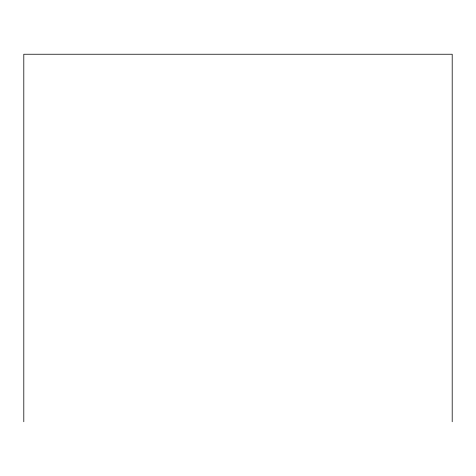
<?xml version="1.0" encoding="UTF-8"?>
<svg xmlns="http://www.w3.org/2000/svg" width="476" height="476" viewBox="0 0 476 476"><rect width="100%" height="100%" fill="white"/><g stroke="black" fill="none" stroke-linecap="round" stroke-linejoin="round"><path stroke-width="0.71" d="M452.2 421.76L452.2 54.24L23.8 54.24L23.8 421.76"/></g></svg>
